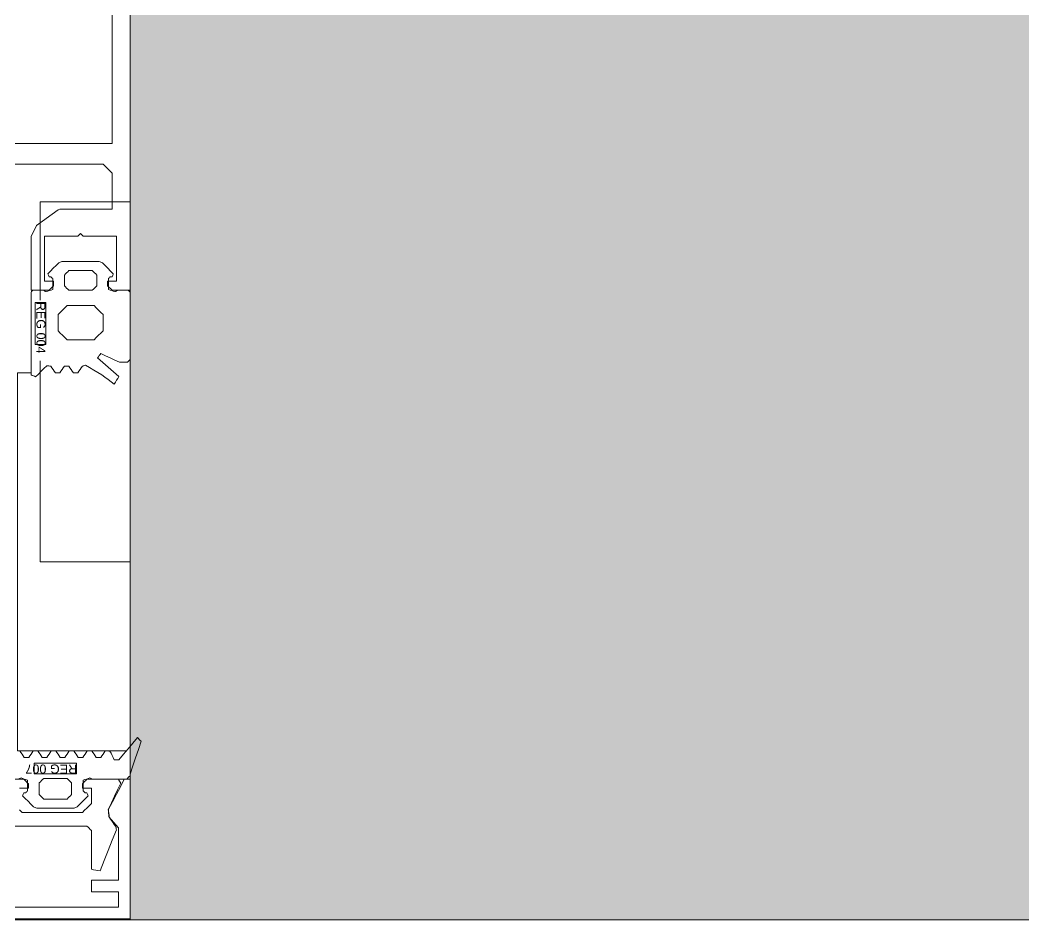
# Model space of a CAD drawing. Header units: millimetres. Extents: x -68946 to 690821, y -552984 to 293768.
# Drawn here: x 120155.7 to 120267.2, y -218780.9 to -218680.9 of the extents above; entities that cross this region are included whole.
import ezdxf

# ---------------------------------------------------------------- set-up
doc = ezdxf.new("R2010")
doc.units = ezdxf.units.MM
for name, color, linetype, lineweight in [('A-GLAZ-____-OTLN', 250, 'Continuous', 5), ('A-GLAZ-CURT-OTLN', 250, 'Continuous', 5), ('A-GLAZ-CWMG-MCUT', 250, 'Continuous', 9), ('A-GLAZ-CWMG-OTLN', 250, 'Continuous', 5), ('G-XREF-____-OTLN', 250, 'Continuous', 9), ('I-WALL-____-OTLN', 250, 'Continuous', 9)]:
    doc.layers.add(name, color=color, linetype=linetype, lineweight=lineweight)
doc.styles.add('Arial', font='arial.ttf', dxfattribs={"height": 1})

# ---------------------------------------------------------------- blocks, each defined once
blk = doc.blocks.new('PNS_Панель прямоугольная2 - Нр_Стекло - 40мм-V43-АР1_Маркировочный план 3 этажа секция 2_3')
at = {"layer": 'A-GLAZ-____-OTLN'}
h = blk.add_hatch(dxfattribs=at)
h.set_pattern_fill('FP_27', color=256, style=0, pattern_type=2)
h.set_pattern_definition([(45, (-92707.5, -39714.82), (-282.8427, 282.8427), [200, -600]), (45, (-92907.5, -39814.82), (-282.8427, 282.8427), [600, -200]), (45, (-92507.5, -39914.82), (-282.8427, 282.8427), [200, -600])])
h.paths.add_polyline_path([(502.5, 0), (501.76, 21.78), (500.5, 25.24), (500.5, 25.67), (500.5, 26.57), (500.6, 27.67), (502.5, 30.02), (502.5, 40), (492.5, 40), (492.5, 28.09), (495.5, 27.02), (492.5, 26.22), (495.5, 25.67), (495.23, 22.9), (492.5, 24.34), (492.5, 0)])
h.paths.add_polyline_path([(-492.5, 28.09), (-495.18, 28.09), (-494.19, 30.02)])
h.paths.add_polyline_path([(-502.5, 0), (-492.5, 0), (-492.5, 24.34), (-495.23, 22.9), (-495.5, 25.67), (-492.5, 26.22), (-494.24, 27.47), (-492.5, 28.09), (-492.5, 40), (-502.5, 40), (-501.81, 30.02), (-500.5, 27.47), (-500.5, 26.57), (-500.85, 25.37), (-500.5, 24.82), (-502.5, 21)])
h.paths.add_polyline_path([(495.5, 27.47), (492.5, 28.09), (494.19, 30.02), (495.18, 28.09)])
for p, q in [((-502.5, 40), (-492.5, 40)), ((-502.5, 29.06), (-502.5, 40)), ((-502.5, 0), (-502.5, 22.33)), ((-502.5, 0), (-492.5, 0)), ((-492.5, 0), (-502.5, 0))]:
    blk.add_line(p, q, dxfattribs=at)
blk = doc.blocks.new('Прямоугольный импост - Рядовой 50х200-40428490-АР1_Маркировочный план 3 этажа секция 2_3')
at = {"layer": 'A-GLAZ-CWMG-OTLN'}
blk.add_hatch(color=10, dxfattribs=at).paths.add_polyline_path([(82100, 39775.02), (83085, 39775.15), (83085, 39975.02), (82100, 39975.02), (82100, 39775.15)])
at = {"layer": 'A-GLAZ-CWMG-MCUT', "lineweight": 5}
for p, q in [((82100, 39975.02), (82100, 39842.92)), ((82100, 39839.17), (82100, 39775.02)), ((82100, 39775.02), (83085, 39775.02))]:
    blk.add_line(p, q, dxfattribs=at)
blk = doc.blocks.new('Прямоугольный импост - 200_dwg-17677014-АР1_Маркировочный план 3 этажа секция 2_3')
at = {"layer": 'G-XREF-____-OTLN', "flags": 128}
for points in [[(228002.45, 196795.97), (228018.45, 196795.97), (228019.45, 196794.97), (228019.45, 196790.97), (228013.65, 196790.97), (228013.47, 196790.91), (228011.07, 196789.16), (228010.45, 196787.95), (228010.45, 196781.97), (228012.45, 196781.97), (228012.95, 196782.47), (228012.95, 196782.97), (228011.95, 196782.97), (228011.95, 196787.97), (228015.65, 196787.97), (228015.95, 196788.27), (228016.25, 196787.97), (228019.95, 196787.97), (228019.95, 196782.97), (228018.95, 196782.97), (228018.95, 196782.47), (228019.45, 196781.97), (228021.45, 196781.97), (228021.45, 196911.97)], [(228013.52, 196785.02), (228013.22, 196784.72), (228012.92, 196784.42), (228012.61, 196784.11), (228012.31, 196783.81)], [(228013.88, 196785.17), (228013.79, 196785.13), (228013.7, 196785.09), (228013.61, 196785.06), (228013.52, 196785.02)], [(228018.03, 196785.17), (228016.99, 196785.17), (228015.95, 196785.17), (228014.91, 196785.17), (228013.88, 196785.17)], [(228018.38, 196785.02), (228018.29, 196785.06), (228018.2, 196785.09), (228018.12, 196785.13), (228018.03, 196785.17)], [(228019.59, 196783.81), (228019.29, 196784.11), (228018.99, 196784.42), (228018.68, 196784.72), (228018.38, 196785.02)], [(228012.31, 196783.81), (228012.35, 196783.72), (228012.38, 196783.64), (228012.42, 196783.55), (228012.45, 196783.47)], [(228012.45, 196783.47), (228012.5, 196783.47), (228012.55, 196783.47), (228012.6, 196783.47), (228012.65, 196783.47)], [(228012.65, 196783.47), (228012.7, 196783.42), (228012.75, 196783.37), (228012.8, 196783.32), (228012.85, 196783.27)], [(228012.85, 196783.27), (228012.85, 196782.97), (228012.85, 196782.67), (228012.85, 196782.37), (228012.85, 196782.07)], [(228014.15, 196783.67), (228014.28, 196783.79), (228014.4, 196783.92), (228014.53, 196784.04), (228014.65, 196784.17)], [(228014.15, 196782.47), (228014.15, 196782.77), (228014.15, 196783.07), (228014.15, 196783.37), (228014.15, 196783.67)], [(228014.65, 196784.17), (228015.3, 196784.17), (228015.95, 196784.17), (228016.6, 196784.17), (228017.25, 196784.17)], [(228017.25, 196784.17), (228017.38, 196784.04), (228017.5, 196783.92), (228017.63, 196783.79), (228017.75, 196783.67)], [(228017.75, 196783.67), (228017.75, 196783.37), (228017.75, 196783.07), (228017.75, 196782.77), (228017.75, 196782.47)], [(228019.05, 196783.27), (228019.1, 196783.32), (228019.15, 196783.37), (228019.2, 196783.42), (228019.25, 196783.47)], [(228019.05, 196782.07), (228019.05, 196782.37), (228019.05, 196782.67), (228019.05, 196782.97), (228019.05, 196783.27)], [(228019.25, 196783.47), (228019.3, 196783.47), (228019.35, 196783.47), (228019.4, 196783.47), (228019.45, 196783.47)], [(228019.45, 196783.47), (228019.49, 196783.55), (228019.52, 196783.64), (228019.56, 196783.72), (228019.59, 196783.81)], [(228012.85, 196782.07), (228012.67, 196782), (228012.5, 196781.94), (228012.32, 196781.88), (228012.14, 196781.82)], [(228014.65, 196781.97), (228014.53, 196782.09), (228014.4, 196782.22), (228014.28, 196782.34), (228014.15, 196782.47)], [(228017.75, 196782.47), (228017.63, 196782.34), (228017.5, 196782.22), (228017.38, 196782.09), (228017.25, 196781.97)], [(228019.77, 196781.82), (228019.59, 196781.88), (228019.41, 196781.94), (228019.23, 196782), (228019.05, 196782.07)], [(228010.65, 196781.97), (228010.6, 196781.92), (228010.55, 196781.87), (228010.5, 196781.82), (228010.45, 196781.77)], [(228010.45, 196781.77), (228010.45, 196779.47), (228010.45, 196777.17), (228010.45, 196774.87), (228010.45, 196772.57)], [(228011.83, 196781.97), (228011.53, 196781.97), (228011.24, 196781.97), (228010.95, 196781.97), (228010.65, 196781.97)], [(228012.14, 196781.82), (228012.06, 196781.85), (228011.98, 196781.89), (228011.9, 196781.93), (228011.83, 196781.97)], [(228017.25, 196781.97), (228016.6, 196781.97), (228015.95, 196781.97), (228015.3, 196781.97), (228014.65, 196781.97)], [(228020.08, 196781.97), (228020, 196781.93), (228019.92, 196781.89), (228019.84, 196781.85), (228019.77, 196781.82)], [(228021.25, 196781.97), (228020.96, 196781.97), (228020.67, 196781.97), (228020.37, 196781.97), (228020.08, 196781.97)], [(228021.45, 196781.77), (228021.4, 196781.82), (228021.35, 196781.87), (228021.3, 196781.92), (228021.25, 196781.97)], [(228021.45, 196774.27), (228021.45, 196776.14), (228021.45, 196778.02), (228021.45, 196779.89), (228021.45, 196781.77)], [(228013.45, 196779.27), (228013.7, 196779.52), (228013.95, 196779.77), (228014.2, 196780.02), (228014.45, 196780.27)], [(228014.45, 196780.27), (228015.2, 196780.27), (228015.95, 196780.27), (228016.7, 196780.27), (228017.45, 196780.27)], [(228017.45, 196780.27), (228017.7, 196780.02), (228017.95, 196779.77), (228018.2, 196779.52), (228018.45, 196779.27)], [(228013.45, 196777.47), (228013.45, 196777.92), (228013.45, 196778.37), (228013.45, 196778.82), (228013.45, 196779.27)], [(228018.45, 196779.27), (228018.45, 196778.82), (228018.45, 196778.37), (228018.45, 196777.92), (228018.45, 196777.47)], [(228014.45, 196776.47), (228014.2, 196776.72), (228013.95, 196776.97), (228013.7, 196777.22), (228013.45, 196777.47)], [(228017.45, 196776.47), (228016.7, 196776.47), (228015.95, 196776.47), (228015.2, 196776.47), (228014.45, 196776.47)], [(228018.45, 196777.47), (228018.2, 196777.22), (228017.95, 196776.97), (228017.7, 196776.72), (228017.45, 196776.47)], [(228017.84, 196774.48), (228017.93, 196774.59), (228018.02, 196774.71), (228018.11, 196774.82), (228018.2, 196774.94)], [(228020.22, 196772.39), (228019.62, 196772.91), (228019.03, 196773.43), (228018.44, 196773.95), (228017.84, 196774.48)], [(228018.2, 196774.94), (228018.72, 196774.7), (228019.25, 196774.46), (228019.77, 196774.22), (228020.29, 196773.98)], [(228021.15, 196773.97), (228021.23, 196774.04), (228021.3, 196774.12), (228021.38, 196774.19), (228021.45, 196774.27)], [(228010.96, 196772.36), (228011.27, 196772.66), (228011.58, 196772.97), (228011.88, 196773.27), (228012.19, 196773.58)], [(228012.19, 196773.58), (228012.3, 196773.57), (228012.42, 196773.56), (228012.53, 196773.55), (228012.65, 196773.54)], [(228012.65, 196773.54), (228012.77, 196773.35), (228012.9, 196773.17), (228013.03, 196772.98), (228013.15, 196772.8)], [(228013.65, 196772.8), (228013.77, 196772.98), (228013.9, 196773.17), (228014.03, 196773.35), (228014.15, 196773.54)], [(228014.15, 196773.54), (228014.28, 196773.54), (228014.4, 196773.54), (228014.52, 196773.54), (228014.65, 196773.54)], [(228014.65, 196773.54), (228014.77, 196773.35), (228014.9, 196773.17), (228015.03, 196772.98), (228015.15, 196772.8)], [(228015.65, 196772.8), (228015.77, 196772.98), (228015.9, 196773.17), (228016.03, 196773.35), (228016.15, 196773.54)], [(228016.15, 196773.54), (228016.24, 196773.56), (228016.33, 196773.59), (228016.42, 196773.62), (228016.51, 196773.65)], [(228016.51, 196773.65), (228016.96, 196773.38), (228017.41, 196773.11), (228017.86, 196772.83), (228018.32, 196772.56)], [(228020.29, 196773.98), (228020.5, 196773.98), (228020.72, 196773.97), (228020.94, 196773.97), (228021.15, 196773.97)], [(228021.05, 196730.8), (228008.95, 196730.8), (228008.95, 196772.8), (228010.45, 196772.8)], [(228010.45, 196772.57), (228010.58, 196772.51), (228010.71, 196772.46), (228010.84, 196772.41), (228010.96, 196772.36)], [(228013.15, 196772.8), (228013.28, 196772.8), (228013.4, 196772.8), (228013.52, 196772.8), (228013.65, 196772.8)], [(228015.15, 196772.8), (228015.28, 196772.8), (228015.4, 196772.8), (228015.52, 196772.8), (228015.65, 196772.8)], [(228018.32, 196772.56), (228018.66, 196772.31), (228019, 196772.05), (228019.34, 196771.8), (228019.69, 196771.54)], [(228019.69, 196771.54), (228019.82, 196771.76), (228019.95, 196771.97), (228020.09, 196772.18), (228020.22, 196772.39)], [(228022.26, 196732.26), (228021.75, 196731.64), (228021.24, 196731.03), (228020.73, 196730.41), (228020.22, 196729.79)], [(228021.45, 196728.2), (228021.76, 196729.11), (228022.07, 196730.02), (228022.38, 196730.93), (228022.69, 196731.85)], [(228022.69, 196731.85), (228022.58, 196731.95), (228022.48, 196732.05), (228022.37, 196732.16), (228022.26, 196732.26)], [(228009.7, 196730.06), (228009.58, 196730.24), (228009.45, 196730.43), (228009.33, 196730.61), (228009.2, 196730.8)], [(228010.7, 196730.8), (228010.58, 196730.61), (228010.45, 196730.43), (228010.33, 196730.24), (228010.2, 196730.06)], [(228011.2, 196730.8), (228011.08, 196730.8), (228010.95, 196730.8), (228010.83, 196730.8), (228010.7, 196730.8)], [(228011.7, 196730.06), (228011.58, 196730.24), (228011.45, 196730.43), (228011.33, 196730.61), (228011.2, 196730.8)], [(228012.7, 196730.8), (228012.58, 196730.61), (228012.45, 196730.43), (228012.33, 196730.24), (228012.2, 196730.06)], [(228013.2, 196730.8), (228013.08, 196730.8), (228012.95, 196730.8), (228012.83, 196730.8), (228012.7, 196730.8)], [(228013.7, 196730.06), (228013.58, 196730.24), (228013.45, 196730.43), (228013.33, 196730.61), (228013.2, 196730.8)], [(228014.7, 196730.8), (228014.58, 196730.61), (228014.45, 196730.43), (228014.33, 196730.24), (228014.2, 196730.06)], [(228015.2, 196730.8), (228015.08, 196730.8), (228014.95, 196730.8), (228014.83, 196730.8), (228014.7, 196730.8)], [(228015.7, 196730.06), (228015.58, 196730.24), (228015.45, 196730.43), (228015.33, 196730.61), (228015.2, 196730.8)], [(228016.7, 196730.8), (228016.58, 196730.61), (228016.45, 196730.43), (228016.33, 196730.24), (228016.2, 196730.06)], [(228017.2, 196730.8), (228017.08, 196730.8), (228016.95, 196730.8), (228016.83, 196730.8), (228016.7, 196730.8)], [(228017.7, 196730.06), (228017.58, 196730.24), (228017.45, 196730.43), (228017.33, 196730.61), (228017.2, 196730.8)], [(228018.7, 196730.8), (228018.58, 196730.61), (228018.45, 196730.43), (228018.33, 196730.24), (228018.2, 196730.06)], [(228019.22, 196730.76), (228019.09, 196730.77), (228018.96, 196730.78), (228018.83, 196730.79), (228018.7, 196730.8)], [(228019.68, 196729.8), (228019.57, 196730.04), (228019.45, 196730.28), (228019.34, 196730.52), (228019.22, 196730.76)], [(228010.2, 196730.06), (228010.08, 196730.06), (228009.95, 196730.06), (228009.83, 196730.06), (228009.7, 196730.06)], [(228012.2, 196730.06), (228012.08, 196730.06), (228011.95, 196730.06), (228011.83, 196730.06), (228011.7, 196730.06)], [(228014.2, 196730.06), (228014.08, 196730.06), (228013.95, 196730.06), (228013.83, 196730.06), (228013.7, 196730.06)], [(228016.2, 196730.06), (228016.08, 196730.06), (228015.95, 196730.06), (228015.83, 196730.06), (228015.7, 196730.06)], [(228018.2, 196730.06), (228018.08, 196730.06), (228017.95, 196730.06), (228017.83, 196730.06), (228017.7, 196730.06)], [(228020.22, 196729.79), (228020.08, 196729.79), (228019.95, 196729.79), (228019.82, 196729.8), (228019.68, 196729.8)], [(228009.65, 196727.63), (228003.05, 196727.63), (227996.45, 196727.63), (227989.85, 196727.63), (227983.25, 196727.63)], [(228009.03, 196727.63), (228009.1, 196727.67), (228009.18, 196727.7), (228009.26, 196727.74), (228009.34, 196727.78)], [(228009.34, 196727.78), (228009.52, 196727.72), (228009.7, 196727.66), (228009.87, 196727.59), (228010.05, 196727.53)], [(228010.15, 196727.13), (228010.03, 196727.25), (228009.9, 196727.38), (228009.78, 196727.5), (228009.65, 196727.63)], [(228010.05, 196727.53), (228010.05, 196727.23), (228010.05, 196726.93), (228010.05, 196726.63), (228010.05, 196726.33)], [(228011.35, 196727.23), (228011.48, 196727.35), (228011.6, 196727.48), (228011.73, 196727.6), (228011.85, 196727.73)], [(228011.85, 196727.73), (228012.5, 196727.73), (228013.15, 196727.73), (228013.8, 196727.73), (228014.45, 196727.73)], [(228014.45, 196727.73), (228014.58, 196727.6), (228014.7, 196727.48), (228014.83, 196727.35), (228014.95, 196727.23)], [(228016.65, 196727.63), (228016.53, 196727.5), (228016.4, 196727.38), (228016.28, 196727.25), (228016.15, 196727.13)], [(228016.25, 196727.53), (228016.43, 196727.59), (228016.61, 196727.66), (228016.79, 196727.72), (228016.97, 196727.78)], [(228016.25, 196726.33), (228016.25, 196726.63), (228016.25, 196726.93), (228016.25, 196727.23), (228016.25, 196727.53)], [(228020.15, 196727.63), (228019.28, 196727.63), (228018.4, 196727.63), (228017.53, 196727.63), (228016.65, 196727.63)], [(228016.97, 196727.78), (228017.04, 196727.74), (228017.12, 196727.7), (228017.2, 196727.67), (228017.28, 196727.63)], [(228017.28, 196727.63), (228018.22, 196727.63), (228019.17, 196727.63), (228020.11, 196727.63), (228021.05, 196727.63)], [(228020.81, 196727.63), (228020.37, 196726.8), (228019.93, 196725.97), (228019.49, 196725.14), (228019.05, 196724.3)], [(228020.42, 196727.2), (228020.36, 196727.31), (228020.29, 196727.41), (228020.22, 196727.52), (228020.15, 196727.63)], [(228021.45, 196727.63), (228021.29, 196727.63), (228021.13, 196727.63), (228020.97, 196727.63), (228020.81, 196727.63)], [(228021.05, 196727.63), (228021.15, 196727.73), (228021.25, 196727.83), (228021.35, 196727.93), (228021.45, 196728.03)], [(228021.45, 196728.03), (228021.45, 196728.07), (228021.45, 196728.11), (228021.45, 196728.15), (228021.45, 196728.2)], [(228021.45, 196712.13), (228021.45, 196716), (228021.45, 196719.88), (228021.45, 196723.75), (228021.45, 196727.63)], [(228009.15, 196726.63), (228009.4, 196726.63), (228009.65, 196726.63), (228009.9, 196726.63), (228010.15, 196726.63)], [(228010.05, 196726.33), (228010, 196726.28), (228009.95, 196726.23), (228009.9, 196726.18), (228009.85, 196726.13)], [(228010.15, 196726.63), (228010.15, 196726.75), (228010.15, 196726.88), (228010.15, 196727), (228010.15, 196727.13)], [(228011.35, 196725.93), (228011.35, 196726.25), (228011.35, 196726.58), (228011.35, 196726.9), (228011.35, 196727.23)], [(228014.95, 196727.23), (228014.95, 196726.9), (228014.95, 196726.58), (228014.95, 196726.25), (228014.95, 196725.93)], [(228016.15, 196727.13), (228016.15, 196727), (228016.15, 196726.88), (228016.15, 196726.75), (228016.15, 196726.63)], [(228016.15, 196726.63), (228016.4, 196726.63), (228016.65, 196726.63), (228016.9, 196726.63), (228017.15, 196726.63)], [(228016.45, 196726.13), (228016.4, 196726.18), (228016.35, 196726.23), (228016.3, 196726.28), (228016.25, 196726.33)], [(228017.15, 196726.63), (228017.15, 196726.2), (228017.15, 196725.78), (228017.15, 196725.35), (228017.15, 196724.93)], [(228019.03, 196724.27), (228019.38, 196725), (228019.73, 196725.74), (228020.07, 196726.47), (228020.42, 196727.2)], [(228009.65, 196726.13), (228009.62, 196726.04), (228009.58, 196725.96), (228009.55, 196725.87), (228009.51, 196725.79)], [(228009.51, 196725.79), (228009.81, 196725.48), (228010.12, 196725.18), (228010.42, 196724.88), (228010.72, 196724.58)], [(228009.85, 196726.13), (228009.8, 196726.13), (228009.75, 196726.13), (228009.7, 196726.13), (228009.65, 196726.13)], [(228011.85, 196725.43), (228011.73, 196725.55), (228011.6, 196725.68), (228011.48, 196725.8), (228011.35, 196725.93)], [(228014.45, 196725.43), (228013.8, 196725.43), (228013.15, 196725.43), (228012.5, 196725.43), (228011.85, 196725.43)], [(228014.95, 196725.93), (228014.83, 196725.8), (228014.7, 196725.68), (228014.58, 196725.55), (228014.45, 196725.43)], [(228015.58, 196724.58), (228015.88, 196724.88), (228016.19, 196725.18), (228016.49, 196725.48), (228016.79, 196725.79)], [(228016.65, 196726.13), (228016.6, 196726.13), (228016.55, 196726.13), (228016.5, 196726.13), (228016.45, 196726.13)], [(228016.79, 196725.79), (228016.76, 196725.87), (228016.72, 196725.96), (228016.69, 196726.04), (228016.65, 196726.13)], [(228009.45, 196723.93), (228009.38, 196724), (228009.3, 196724.08), (228009.23, 196724.15), (228009.15, 196724.23)], [(228010.72, 196724.58), (228010.81, 196724.54), (228010.9, 196724.5), (228010.99, 196724.47), (228011.08, 196724.43)], [(228011.08, 196724.43), (228012.11, 196724.43), (228013.15, 196724.43), (228014.19, 196724.43), (228015.23, 196724.43)], [(228015.23, 196724.43), (228015.32, 196724.47), (228015.4, 196724.5), (228015.49, 196724.54), (228015.58, 196724.58)], [(228017.15, 196724.93), (228016.9, 196724.68), (228016.65, 196724.43), (228016.4, 196724.18), (228016.15, 196723.93)], [(228019.09, 196723.48), (228019.08, 196723.68), (228019.06, 196723.87), (228019.05, 196724.07), (228019.03, 196724.27)], [(228019.05, 196724.3), (228019.07, 196724.08), (228019.09, 196723.86), (228019.12, 196723.63), (228019.14, 196723.41)], [(228016.15, 196723.93), (228014.48, 196723.93), (228012.8, 196723.93), (228011.13, 196723.93), (228009.45, 196723.93)], [(228019.9, 196722.3), (228019.7, 196722.59), (228019.5, 196722.89), (228019.29, 196723.18), (228019.09, 196723.48)], [(228019.14, 196723.41), (228019.4, 196723.11), (228019.65, 196722.82), (228019.9, 196722.52), (228020.15, 196722.23)], [(228008.65, 196722.43), (228010.65, 196722.43), (228012.65, 196722.43), (228014.65, 196722.43), (228016.65, 196722.43)], [(228016.65, 196722.43), (228016.78, 196722.3), (228016.9, 196722.18), (228017.03, 196722.05), (228017.15, 196721.93)], [(228017.15, 196721.93), (228017.15, 196720.85), (228017.15, 196719.78), (228017.15, 196718.7), (228017.15, 196717.63)], [(228018.12, 196717.44), (228018.57, 196718.59), (228019.02, 196719.73), (228019.48, 196720.87), (228019.93, 196722.02)], [(228019.93, 196722.02), (228019.92, 196722.09), (228019.92, 196722.16), (228019.91, 196722.23), (228019.9, 196722.3)], [(228020.15, 196722.23), (228020.15, 196720.78), (228020.15, 196719.33), (228020.15, 196717.88), (228020.15, 196716.43)], [(228017.15, 196717.63), (228017.39, 196717.58), (228017.63, 196717.54), (228017.88, 196717.49), (228018.12, 196717.44)], [(228020.15, 196716.43), (228019.4, 196716.43), (228018.65, 196716.43), (228017.9, 196716.43), (228017.15, 196716.43)], [(228017.15, 196716.43), (228017.15, 196716.1), (228017.15, 196715.78), (228017.15, 196715.45), (228017.15, 196715.13)], [(228017.15, 196715.13), (228017.9, 196715.13), (228018.65, 196715.13), (228019.4, 196715.13), (228020.15, 196715.13)], [(228020.15, 196715.13), (228020.15, 196714.7), (228020.15, 196714.28), (228020.15, 196713.85), (228020.15, 196713.43)], [(228020.15, 196713.43), (228008.3, 196713.43), (227996.45, 196713.43), (227984.6, 196713.43), (227972.75, 196713.43)], [(227971.45, 196712.13), (227983.95, 196712.13), (227996.45, 196712.13), (228008.95, 196712.13), (228021.45, 196712.13)]]:
    blk.add_lwpolyline(points, dxfattribs=at)
for points in [[(227973.45, 196906.97), (227973.45, 196798.27), (228019.45, 196798.27), (228019.45, 196906.97)], [(228012.08, 196775.93), (228010.91, 196775.93), (228010.91, 196780.63), (228012.08, 196780.63)], [(228010.8, 196728.24), (228010.8, 196729.41), (228015.5, 196729.41), (228015.5, 196728.24)]]:
    blk.add_lwpolyline(points, close=True, dxfattribs=at)
blk = doc.blocks.new('Прямоугольный импост - 200_dwg-V209-АР1_Маркировочный план 3 этажа секция 2_3')
at = {"layer": 'G-XREF-____-OTLN', "flags": 128}
for points in [[(228002.45, 196795.97), (228018.45, 196795.97), (228019.45, 196794.97), (228019.45, 196790.97), (228013.65, 196790.97), (228013.47, 196790.91), (228011.07, 196789.16), (228010.45, 196787.95), (228010.45, 196781.97), (228012.45, 196781.97), (228012.95, 196782.47), (228012.95, 196782.97), (228011.95, 196782.97), (228011.95, 196787.97), (228015.65, 196787.97), (228015.95, 196788.27), (228016.25, 196787.97), (228019.95, 196787.97), (228019.95, 196782.97), (228018.95, 196782.97), (228018.95, 196782.47), (228019.45, 196781.97), (228021.45, 196781.97), (228021.45, 196911.97)], [(228013.52, 196785.02), (228013.22, 196784.72), (228012.92, 196784.42), (228012.61, 196784.11), (228012.31, 196783.81)], [(228013.88, 196785.17), (228013.79, 196785.13), (228013.7, 196785.09), (228013.61, 196785.06), (228013.52, 196785.02)], [(228018.03, 196785.17), (228016.99, 196785.17), (228015.95, 196785.17), (228014.91, 196785.17), (228013.88, 196785.17)], [(228018.38, 196785.02), (228018.29, 196785.06), (228018.2, 196785.09), (228018.12, 196785.13), (228018.03, 196785.17)], [(228019.59, 196783.81), (228019.29, 196784.11), (228018.99, 196784.42), (228018.68, 196784.72), (228018.38, 196785.02)], [(228012.31, 196783.81), (228012.35, 196783.72), (228012.38, 196783.64), (228012.42, 196783.55), (228012.45, 196783.47)], [(228012.45, 196783.47), (228012.5, 196783.47), (228012.55, 196783.47), (228012.6, 196783.47), (228012.65, 196783.47)], [(228012.65, 196783.47), (228012.7, 196783.42), (228012.75, 196783.37), (228012.8, 196783.32), (228012.85, 196783.27)], [(228012.85, 196783.27), (228012.85, 196782.97), (228012.85, 196782.67), (228012.85, 196782.37), (228012.85, 196782.07)], [(228014.15, 196783.67), (228014.28, 196783.79), (228014.4, 196783.92), (228014.53, 196784.04), (228014.65, 196784.17)], [(228014.15, 196782.47), (228014.15, 196782.77), (228014.15, 196783.07), (228014.15, 196783.37), (228014.15, 196783.67)], [(228014.65, 196784.17), (228015.3, 196784.17), (228015.95, 196784.17), (228016.6, 196784.17), (228017.25, 196784.17)], [(228017.25, 196784.17), (228017.38, 196784.04), (228017.5, 196783.92), (228017.63, 196783.79), (228017.75, 196783.67)], [(228017.75, 196783.67), (228017.75, 196783.37), (228017.75, 196783.07), (228017.75, 196782.77), (228017.75, 196782.47)], [(228019.05, 196783.27), (228019.1, 196783.32), (228019.15, 196783.37), (228019.2, 196783.42), (228019.25, 196783.47)], [(228019.05, 196782.07), (228019.05, 196782.37), (228019.05, 196782.67), (228019.05, 196782.97), (228019.05, 196783.27)], [(228019.25, 196783.47), (228019.3, 196783.47), (228019.35, 196783.47), (228019.4, 196783.47), (228019.45, 196783.47)], [(228019.45, 196783.47), (228019.49, 196783.55), (228019.52, 196783.64), (228019.56, 196783.72), (228019.59, 196783.81)], [(228012.85, 196782.07), (228012.67, 196782), (228012.5, 196781.94), (228012.32, 196781.88), (228012.14, 196781.82)], [(228014.65, 196781.97), (228014.53, 196782.09), (228014.4, 196782.22), (228014.28, 196782.34), (228014.15, 196782.47)], [(228017.75, 196782.47), (228017.63, 196782.34), (228017.5, 196782.22), (228017.38, 196782.09), (228017.25, 196781.97)], [(228019.77, 196781.82), (228019.59, 196781.88), (228019.41, 196781.94), (228019.23, 196782), (228019.05, 196782.07)], [(228010.65, 196781.97), (228010.6, 196781.92), (228010.55, 196781.87), (228010.5, 196781.82), (228010.45, 196781.77)], [(228010.45, 196781.77), (228010.45, 196779.47), (228010.45, 196777.17), (228010.45, 196774.87), (228010.45, 196772.57)], [(228011.83, 196781.97), (228011.53, 196781.97), (228011.24, 196781.97), (228010.95, 196781.97), (228010.65, 196781.97)], [(228012.14, 196781.82), (228012.06, 196781.85), (228011.98, 196781.89), (228011.9, 196781.93), (228011.83, 196781.97)], [(228017.25, 196781.97), (228016.6, 196781.97), (228015.95, 196781.97), (228015.3, 196781.97), (228014.65, 196781.97)], [(228020.08, 196781.97), (228020, 196781.93), (228019.92, 196781.89), (228019.84, 196781.85), (228019.77, 196781.82)], [(228021.25, 196781.97), (228020.96, 196781.97), (228020.67, 196781.97), (228020.37, 196781.97), (228020.08, 196781.97)], [(228021.45, 196781.77), (228021.4, 196781.82), (228021.35, 196781.87), (228021.3, 196781.92), (228021.25, 196781.97)], [(228021.45, 196774.27), (228021.45, 196776.14), (228021.45, 196778.02), (228021.45, 196779.89), (228021.45, 196781.77)], [(228013.45, 196779.27), (228013.7, 196779.52), (228013.95, 196779.77), (228014.2, 196780.02), (228014.45, 196780.27)], [(228014.45, 196780.27), (228015.2, 196780.27), (228015.95, 196780.27), (228016.7, 196780.27), (228017.45, 196780.27)], [(228017.45, 196780.27), (228017.7, 196780.02), (228017.95, 196779.77), (228018.2, 196779.52), (228018.45, 196779.27)], [(228013.45, 196777.47), (228013.45, 196777.92), (228013.45, 196778.37), (228013.45, 196778.82), (228013.45, 196779.27)], [(228018.45, 196779.27), (228018.45, 196778.82), (228018.45, 196778.37), (228018.45, 196777.92), (228018.45, 196777.47)], [(228014.45, 196776.47), (228014.2, 196776.72), (228013.95, 196776.97), (228013.7, 196777.22), (228013.45, 196777.47)], [(228017.45, 196776.47), (228016.7, 196776.47), (228015.95, 196776.47), (228015.2, 196776.47), (228014.45, 196776.47)], [(228018.45, 196777.47), (228018.2, 196777.22), (228017.95, 196776.97), (228017.7, 196776.72), (228017.45, 196776.47)], [(228017.84, 196774.48), (228017.93, 196774.59), (228018.02, 196774.71), (228018.11, 196774.82), (228018.2, 196774.94)], [(228020.22, 196772.39), (228019.62, 196772.91), (228019.03, 196773.43), (228018.44, 196773.95), (228017.84, 196774.48)], [(228018.2, 196774.94), (228018.72, 196774.7), (228019.25, 196774.46), (228019.77, 196774.22), (228020.29, 196773.98)], [(228021.15, 196773.97), (228021.23, 196774.04), (228021.3, 196774.12), (228021.38, 196774.19), (228021.45, 196774.27)], [(228010.96, 196772.36), (228011.27, 196772.66), (228011.58, 196772.97), (228011.88, 196773.27), (228012.19, 196773.58)], [(228012.19, 196773.58), (228012.3, 196773.57), (228012.42, 196773.56), (228012.53, 196773.55), (228012.65, 196773.54)], [(228012.65, 196773.54), (228012.77, 196773.35), (228012.9, 196773.17), (228013.03, 196772.98), (228013.15, 196772.8)], [(228013.65, 196772.8), (228013.77, 196772.98), (228013.9, 196773.17), (228014.03, 196773.35), (228014.15, 196773.54)], [(228014.15, 196773.54), (228014.28, 196773.54), (228014.4, 196773.54), (228014.52, 196773.54), (228014.65, 196773.54)], [(228014.65, 196773.54), (228014.77, 196773.35), (228014.9, 196773.17), (228015.03, 196772.98), (228015.15, 196772.8)], [(228015.65, 196772.8), (228015.77, 196772.98), (228015.9, 196773.17), (228016.03, 196773.35), (228016.15, 196773.54)], [(228016.15, 196773.54), (228016.24, 196773.56), (228016.33, 196773.59), (228016.42, 196773.62), (228016.51, 196773.65)], [(228016.51, 196773.65), (228016.96, 196773.38), (228017.41, 196773.11), (228017.86, 196772.83), (228018.32, 196772.56)], [(228020.29, 196773.98), (228020.5, 196773.98), (228020.72, 196773.97), (228020.94, 196773.97), (228021.15, 196773.97)], [(228021.05, 196730.8), (228008.95, 196730.8), (228008.95, 196772.8), (228010.45, 196772.8)], [(228010.45, 196772.57), (228010.58, 196772.51), (228010.71, 196772.46), (228010.84, 196772.41), (228010.96, 196772.36)], [(228013.15, 196772.8), (228013.28, 196772.8), (228013.4, 196772.8), (228013.52, 196772.8), (228013.65, 196772.8)], [(228015.15, 196772.8), (228015.28, 196772.8), (228015.4, 196772.8), (228015.52, 196772.8), (228015.65, 196772.8)], [(228018.32, 196772.56), (228018.66, 196772.31), (228019, 196772.05), (228019.34, 196771.8), (228019.69, 196771.54)], [(228019.69, 196771.54), (228019.82, 196771.76), (228019.95, 196771.97), (228020.09, 196772.18), (228020.22, 196772.39)], [(228022.26, 196732.26), (228021.75, 196731.64), (228021.24, 196731.03), (228020.73, 196730.41), (228020.22, 196729.79)], [(228021.45, 196728.2), (228021.76, 196729.11), (228022.07, 196730.02), (228022.38, 196730.93), (228022.69, 196731.85)], [(228022.69, 196731.85), (228022.58, 196731.95), (228022.48, 196732.05), (228022.37, 196732.16), (228022.26, 196732.26)], [(228009.7, 196730.06), (228009.58, 196730.24), (228009.45, 196730.43), (228009.33, 196730.61), (228009.2, 196730.8)], [(228010.7, 196730.8), (228010.58, 196730.61), (228010.45, 196730.43), (228010.33, 196730.24), (228010.2, 196730.06)], [(228011.2, 196730.8), (228011.08, 196730.8), (228010.95, 196730.8), (228010.83, 196730.8), (228010.7, 196730.8)], [(228011.7, 196730.06), (228011.58, 196730.24), (228011.45, 196730.43), (228011.33, 196730.61), (228011.2, 196730.8)], [(228012.7, 196730.8), (228012.58, 196730.61), (228012.45, 196730.43), (228012.33, 196730.24), (228012.2, 196730.06)], [(228013.2, 196730.8), (228013.08, 196730.8), (228012.95, 196730.8), (228012.83, 196730.8), (228012.7, 196730.8)], [(228013.7, 196730.06), (228013.58, 196730.24), (228013.45, 196730.43), (228013.33, 196730.61), (228013.2, 196730.8)], [(228014.7, 196730.8), (228014.58, 196730.61), (228014.45, 196730.43), (228014.33, 196730.24), (228014.2, 196730.06)], [(228015.2, 196730.8), (228015.08, 196730.8), (228014.95, 196730.8), (228014.83, 196730.8), (228014.7, 196730.8)], [(228015.7, 196730.06), (228015.58, 196730.24), (228015.45, 196730.43), (228015.33, 196730.61), (228015.2, 196730.8)], [(228016.7, 196730.8), (228016.58, 196730.61), (228016.45, 196730.43), (228016.33, 196730.24), (228016.2, 196730.06)], [(228017.2, 196730.8), (228017.08, 196730.8), (228016.95, 196730.8), (228016.83, 196730.8), (228016.7, 196730.8)], [(228017.7, 196730.06), (228017.58, 196730.24), (228017.45, 196730.43), (228017.33, 196730.61), (228017.2, 196730.8)], [(228018.7, 196730.8), (228018.58, 196730.61), (228018.45, 196730.43), (228018.33, 196730.24), (228018.2, 196730.06)], [(228019.22, 196730.76), (228019.09, 196730.77), (228018.96, 196730.78), (228018.83, 196730.79), (228018.7, 196730.8)], [(228019.68, 196729.8), (228019.57, 196730.04), (228019.45, 196730.28), (228019.34, 196730.52), (228019.22, 196730.76)], [(228010.2, 196730.06), (228010.08, 196730.06), (228009.95, 196730.06), (228009.83, 196730.06), (228009.7, 196730.06)], [(228012.2, 196730.06), (228012.08, 196730.06), (228011.95, 196730.06), (228011.83, 196730.06), (228011.7, 196730.06)], [(228014.2, 196730.06), (228014.08, 196730.06), (228013.95, 196730.06), (228013.83, 196730.06), (228013.7, 196730.06)], [(228016.2, 196730.06), (228016.08, 196730.06), (228015.95, 196730.06), (228015.83, 196730.06), (228015.7, 196730.06)], [(228018.2, 196730.06), (228018.08, 196730.06), (228017.95, 196730.06), (228017.83, 196730.06), (228017.7, 196730.06)], [(228020.22, 196729.79), (228020.08, 196729.79), (228019.95, 196729.79), (228019.82, 196729.8), (228019.68, 196729.8)], [(228009.65, 196727.63), (228003.05, 196727.63), (227996.45, 196727.63), (227989.85, 196727.63), (227983.25, 196727.63)], [(228009.03, 196727.63), (228009.1, 196727.67), (228009.18, 196727.7), (228009.26, 196727.74), (228009.34, 196727.78)], [(228009.34, 196727.78), (228009.52, 196727.72), (228009.7, 196727.66), (228009.87, 196727.59), (228010.05, 196727.53)], [(228010.15, 196727.13), (228010.03, 196727.25), (228009.9, 196727.38), (228009.78, 196727.5), (228009.65, 196727.63)], [(228010.05, 196727.53), (228010.05, 196727.23), (228010.05, 196726.93), (228010.05, 196726.63), (228010.05, 196726.33)], [(228011.35, 196727.23), (228011.48, 196727.35), (228011.6, 196727.48), (228011.73, 196727.6), (228011.85, 196727.73)], [(228011.85, 196727.73), (228012.5, 196727.73), (228013.15, 196727.73), (228013.8, 196727.73), (228014.45, 196727.73)], [(228014.45, 196727.73), (228014.58, 196727.6), (228014.7, 196727.48), (228014.83, 196727.35), (228014.95, 196727.23)], [(228016.65, 196727.63), (228016.53, 196727.5), (228016.4, 196727.38), (228016.28, 196727.25), (228016.15, 196727.13)], [(228016.25, 196727.53), (228016.43, 196727.59), (228016.61, 196727.66), (228016.79, 196727.72), (228016.97, 196727.78)], [(228016.25, 196726.33), (228016.25, 196726.63), (228016.25, 196726.93), (228016.25, 196727.23), (228016.25, 196727.53)], [(228020.15, 196727.63), (228019.28, 196727.63), (228018.4, 196727.63), (228017.53, 196727.63), (228016.65, 196727.63)], [(228016.97, 196727.78), (228017.04, 196727.74), (228017.12, 196727.7), (228017.2, 196727.67), (228017.28, 196727.63)], [(228017.28, 196727.63), (228018.22, 196727.63), (228019.17, 196727.63), (228020.11, 196727.63), (228021.05, 196727.63)], [(228020.81, 196727.63), (228020.37, 196726.8), (228019.93, 196725.97), (228019.49, 196725.14), (228019.05, 196724.3)], [(228020.42, 196727.2), (228020.36, 196727.31), (228020.29, 196727.41), (228020.22, 196727.52), (228020.15, 196727.63)], [(228021.45, 196727.63), (228021.29, 196727.63), (228021.13, 196727.63), (228020.97, 196727.63), (228020.81, 196727.63)], [(228021.05, 196727.63), (228021.15, 196727.73), (228021.25, 196727.83), (228021.35, 196727.93), (228021.45, 196728.03)], [(228021.45, 196728.03), (228021.45, 196728.07), (228021.45, 196728.11), (228021.45, 196728.15), (228021.45, 196728.2)], [(228021.45, 196712.13), (228021.45, 196716), (228021.45, 196719.88), (228021.45, 196723.75), (228021.45, 196727.63)], [(228009.15, 196726.63), (228009.4, 196726.63), (228009.65, 196726.63), (228009.9, 196726.63), (228010.15, 196726.63)], [(228010.05, 196726.33), (228010, 196726.28), (228009.95, 196726.23), (228009.9, 196726.18), (228009.85, 196726.13)], [(228010.15, 196726.63), (228010.15, 196726.75), (228010.15, 196726.88), (228010.15, 196727), (228010.15, 196727.13)], [(228011.35, 196725.93), (228011.35, 196726.25), (228011.35, 196726.58), (228011.35, 196726.9), (228011.35, 196727.23)], [(228014.95, 196727.23), (228014.95, 196726.9), (228014.95, 196726.58), (228014.95, 196726.25), (228014.95, 196725.93)], [(228016.15, 196727.13), (228016.15, 196727), (228016.15, 196726.88), (228016.15, 196726.75), (228016.15, 196726.63)], [(228016.15, 196726.63), (228016.4, 196726.63), (228016.65, 196726.63), (228016.9, 196726.63), (228017.15, 196726.63)], [(228016.45, 196726.13), (228016.4, 196726.18), (228016.35, 196726.23), (228016.3, 196726.28), (228016.25, 196726.33)], [(228017.15, 196726.63), (228017.15, 196726.2), (228017.15, 196725.78), (228017.15, 196725.35), (228017.15, 196724.93)], [(228019.03, 196724.27), (228019.38, 196725), (228019.73, 196725.74), (228020.07, 196726.47), (228020.42, 196727.2)], [(228009.65, 196726.13), (228009.62, 196726.04), (228009.58, 196725.96), (228009.55, 196725.87), (228009.51, 196725.79)], [(228009.51, 196725.79), (228009.81, 196725.48), (228010.12, 196725.18), (228010.42, 196724.88), (228010.72, 196724.58)], [(228009.85, 196726.13), (228009.8, 196726.13), (228009.75, 196726.13), (228009.7, 196726.13), (228009.65, 196726.13)], [(228011.85, 196725.43), (228011.73, 196725.55), (228011.6, 196725.68), (228011.48, 196725.8), (228011.35, 196725.93)], [(228014.45, 196725.43), (228013.8, 196725.43), (228013.15, 196725.43), (228012.5, 196725.43), (228011.85, 196725.43)], [(228014.95, 196725.93), (228014.83, 196725.8), (228014.7, 196725.68), (228014.58, 196725.55), (228014.45, 196725.43)], [(228015.58, 196724.58), (228015.88, 196724.88), (228016.19, 196725.18), (228016.49, 196725.48), (228016.79, 196725.79)], [(228016.65, 196726.13), (228016.6, 196726.13), (228016.55, 196726.13), (228016.5, 196726.13), (228016.45, 196726.13)], [(228016.79, 196725.79), (228016.76, 196725.87), (228016.72, 196725.96), (228016.69, 196726.04), (228016.65, 196726.13)], [(228009.45, 196723.93), (228009.38, 196724), (228009.3, 196724.08), (228009.23, 196724.15), (228009.15, 196724.23)], [(228010.72, 196724.58), (228010.81, 196724.54), (228010.9, 196724.5), (228010.99, 196724.47), (228011.08, 196724.43)], [(228011.08, 196724.43), (228012.11, 196724.43), (228013.15, 196724.43), (228014.19, 196724.43), (228015.23, 196724.43)], [(228015.23, 196724.43), (228015.32, 196724.47), (228015.4, 196724.5), (228015.49, 196724.54), (228015.58, 196724.58)], [(228017.15, 196724.93), (228016.9, 196724.68), (228016.65, 196724.43), (228016.4, 196724.18), (228016.15, 196723.93)], [(228019.09, 196723.48), (228019.08, 196723.68), (228019.06, 196723.87), (228019.05, 196724.07), (228019.03, 196724.27)], [(228019.05, 196724.3), (228019.07, 196724.08), (228019.09, 196723.86), (228019.12, 196723.63), (228019.14, 196723.41)], [(228016.15, 196723.93), (228014.48, 196723.93), (228012.8, 196723.93), (228011.13, 196723.93), (228009.45, 196723.93)], [(228019.9, 196722.3), (228019.7, 196722.59), (228019.5, 196722.89), (228019.29, 196723.18), (228019.09, 196723.48)], [(228019.14, 196723.41), (228019.4, 196723.11), (228019.65, 196722.82), (228019.9, 196722.52), (228020.15, 196722.23)], [(228008.65, 196722.43), (228010.65, 196722.43), (228012.65, 196722.43), (228014.65, 196722.43), (228016.65, 196722.43)], [(228016.65, 196722.43), (228016.78, 196722.3), (228016.9, 196722.18), (228017.03, 196722.05), (228017.15, 196721.93)], [(228017.15, 196721.93), (228017.15, 196720.85), (228017.15, 196719.78), (228017.15, 196718.7), (228017.15, 196717.63)], [(228018.12, 196717.44), (228018.57, 196718.59), (228019.02, 196719.73), (228019.48, 196720.87), (228019.93, 196722.02)], [(228019.93, 196722.02), (228019.92, 196722.09), (228019.92, 196722.16), (228019.91, 196722.23), (228019.9, 196722.3)], [(228020.15, 196722.23), (228020.15, 196720.78), (228020.15, 196719.33), (228020.15, 196717.88), (228020.15, 196716.43)], [(228017.15, 196717.63), (228017.39, 196717.58), (228017.63, 196717.54), (228017.88, 196717.49), (228018.12, 196717.44)], [(228020.15, 196716.43), (228019.4, 196716.43), (228018.65, 196716.43), (228017.9, 196716.43), (228017.15, 196716.43)], [(228017.15, 196716.43), (228017.15, 196716.1), (228017.15, 196715.78), (228017.15, 196715.45), (228017.15, 196715.13)], [(228017.15, 196715.13), (228017.9, 196715.13), (228018.65, 196715.13), (228019.4, 196715.13), (228020.15, 196715.13)], [(228020.15, 196715.13), (228020.15, 196714.7), (228020.15, 196714.28), (228020.15, 196713.85), (228020.15, 196713.43)], [(228020.15, 196713.43), (228008.3, 196713.43), (227996.45, 196713.43), (227984.6, 196713.43), (227972.75, 196713.43)], [(227971.45, 196712.13), (227983.95, 196712.13), (227996.45, 196712.13), (228008.95, 196712.13), (228021.45, 196712.13)]]:
    blk.add_lwpolyline(points, dxfattribs=at)
for points in [[(227973.45, 196906.97), (227973.45, 196798.27), (228019.45, 196798.27), (228019.45, 196906.97)], [(228012.08, 196775.93), (228010.91, 196775.93), (228010.91, 196780.63), (228012.08, 196780.63)], [(228010.8, 196728.24), (228010.8, 196729.41), (228015.5, 196729.41), (228015.5, 196728.24)]]:
    blk.add_lwpolyline(points, close=True, dxfattribs=at)
at = {"layer": 'G-XREF-____-OTLN', "color": 7, "char_height": 1, "width": 6.8684, "attachment_point": 1, "line_spacing_factor": 0.941778, "style": 'Arial'}
for s, insert, rotation in [('REG 004', (228012.05, 196780.69), 270), ('REG 007', (228015.57, 196728.27), 180)]:
    blk.add_mtext(s, dxfattribs=dict(at, insert=insert, rotation=rotation))
blk = doc.blocks.new('Прямоугольный импост - 42х50х200h-V214-АР1_Маркировочный план 3 этажа секция 2_3')
for name in ['Прямоугольный импост - 200_dwg-17677014-АР1_Маркировочный план 3 этажа секция 2_3', 'Прямоугольный импост - 200_dwg-V209-АР1_Маркировочный план 3 этажа секция 2_3']:
    blk.add_blockref(name, (-227996.45, -196751.8))

msp = doc.modelspace()

# ---------------------------------------------------------------- linework, layer by layer
at = {"layer": 'I-WALL-____-OTLN', "lineweight": 15}
msp.add_line((120167.9057, -218780.9056), (120117.9057, -218780.9056), dxfattribs=at)

# ---------------------------------------------------------------- block references
at = {"layer": 'A-GLAZ-CURT-OTLN'}
msp.add_blockref('PNS_Панель прямоугольная2 - Нр_Стекло - 40мм-V43-АР1_Маркировочный план 3 этажа секция 2_3', (120660.4057, -218741.1056), dxfattribs=at)
at = {"layer": 'A-GLAZ-CWMG-OTLN'}
msp.add_blockref('Прямоугольный импост - Рядовой 50х200-40428490-АР1_Маркировочный план 3 этажа секция 2_3', (38067.9057, -258555.9292), dxfattribs=at)
at = {"layer": 'G-XREF-____-OTLN'}
msp.add_blockref('Прямоугольный импост - 42х50х200h-V214-АР1_Маркировочный план 3 этажа секция 2_3', (120142.9057, -218741.1056), dxfattribs=at)

doc.saveas('drawing.dxf')
